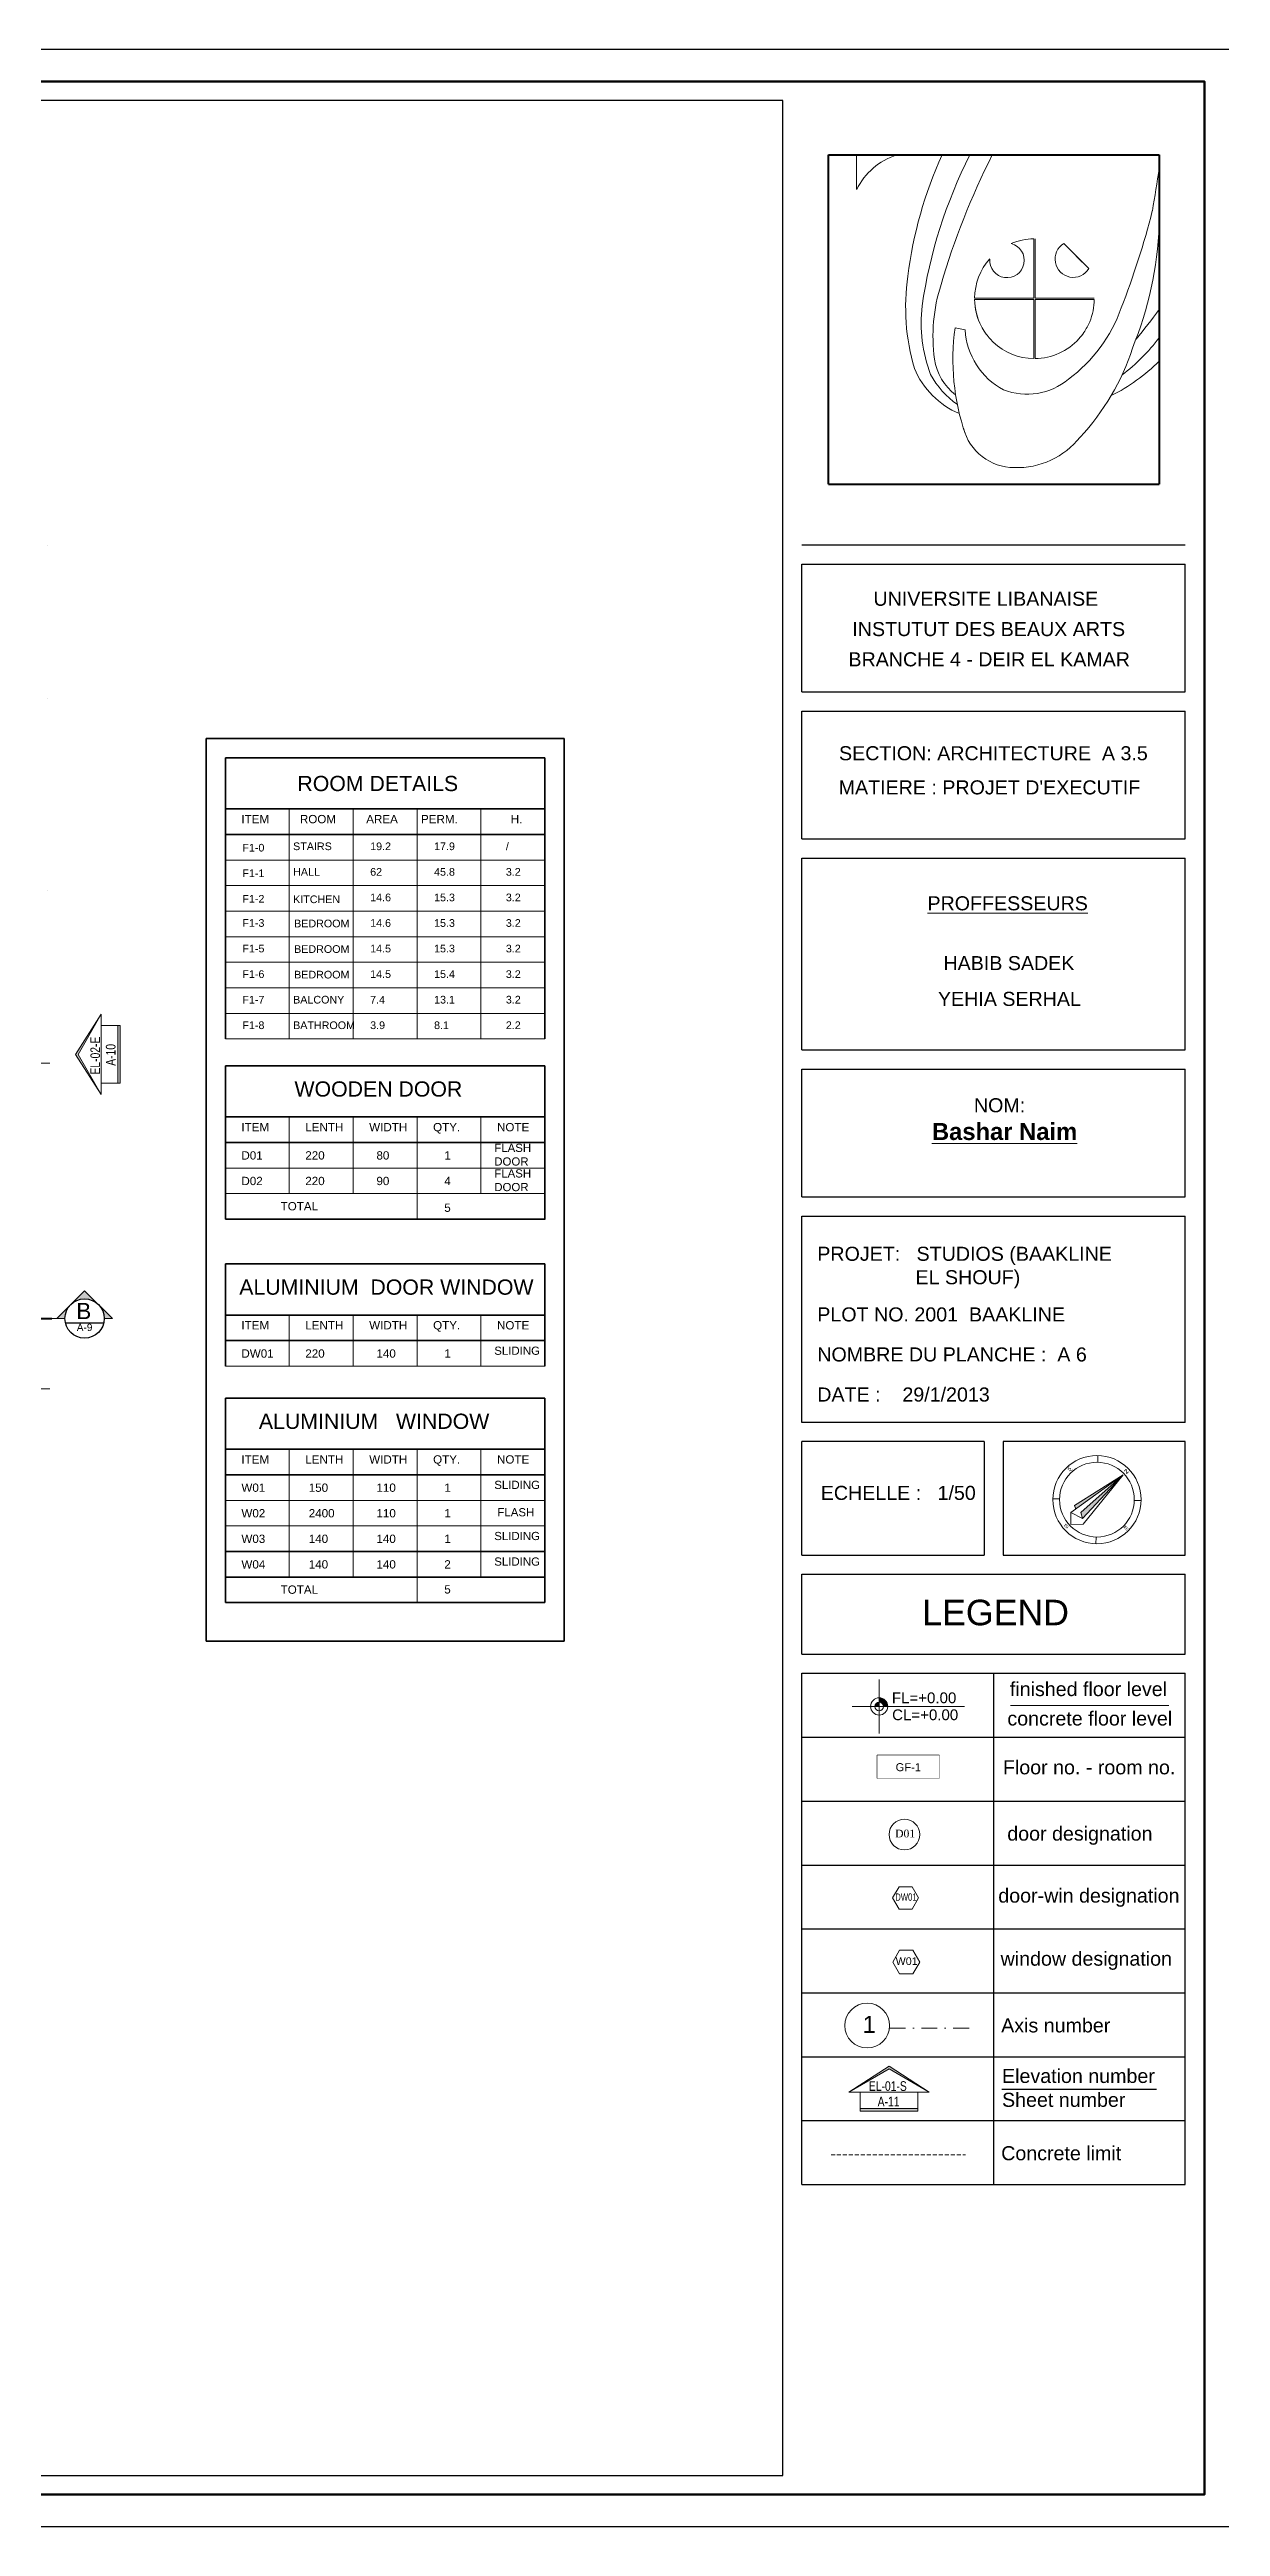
# Model space of a CAD drawing. Header units: inches. Extents: x -580639 to 179052, y 0 to 152898.
# Drawn here: x -269212 to -250888, y 113030 to 151788 of the extents above; entities that cross this region are included whole.
import ezdxf
from ezdxf.enums import TextEntityAlignment as Align

# ---------------------------------------------------------------- set-up
doc = ezdxf.new("R2010")
doc.units = ezdxf.units.IN
doc.header["$LTSCALE"] = 500
doc.header["$MEASUREMENT"] = 0
doc.set_wipeout_variables(frame=1)
for name, pattern in [('ACAD_ISO02W100', [15, 12, -3]), ('CENTER', [2, 1.25, -0.25, 0.25, -0.25]), ('DASHDOTX2', [2, 1, -0.5, 0, -0.5]), ('HIDDEN2', [0.1875, 0.125, -0.0625])]:
    doc.linetypes.add(name, pattern=pattern)
for name, color, linetype, lineweight in [('1ATEXT', 3, 'Continuous', 20), ('A-0.2', 61, 'Continuous', 20), ('A-0.25', 42, 'Continuous', 25), ('A-ANNO-TEXS', 211, 'Continuous', 18), ('A-flor-sthn', 251, 'HIDDEN2', 9), ('A-wall', 52, 'Continuous', 35), ('col', 4, 'Continuous', 40), ('DIM', 8, 'Continuous', 18), ('ground floor', 8, 'Continuous', 20), ('H-text atribute', 130, 'Continuous', 20), ('Room reference', 50, 'Continuous', 13), ('WALL', 7, 'Continuous', 40), ('WIN', 3, 'Continuous', 18)]:
    doc.layers.add(name, color=color, linetype=linetype, lineweight=lineweight)
for name, color, linetype in [('LEGEND', 4, 'Continuous'), ('SYEL', 5, 'Continuous'), ('SYL', 6, 'Continuous'), ('SYSECTION', 1, 'Continuous')]:
    doc.layers.add(name, color=color, linetype=linetype)
doc.styles.add('100', font='arial.ttf', dxfattribs={"height": 200})
doc.styles.add('50', font='arial.ttf', dxfattribs={"height": 125})
doc.styles.add('A--ANNO-SYMB', font='upcil.ttf', dxfattribs={"width": 0.8})
doc.styles.add('CURENT', font='sanss___.ttf')
doc.styles.add('ROMANS 2', font='times.ttf')
doc.styles.get("Standard").update_dxf_attribs({"font": 'arial.ttf'})

# ---------------------------------------------------------------- blocks, each defined once
blk = doc.blocks.new('SYEL')
at = {"layer": '1ATEXT'}
for points in [[(-62.4, 0), (0, 36), (62.4, 0), (0, 40.2)], [(-44.8, -25.6), (-44.8, -29.5), (44.8, -29.5), (44.8, -25.6)]]:
    blk.add_hatch(color=256, dxfattribs=at).paths.add_polyline_path(points)
for p, q in [((-62.4, 0), (0, 40.2)), ((0, 40.2), (62.4, 0)), ((-62.4, 0), (0, 36)), ((62.4, 0), (-62.4, 0)), ((-44.8, -29.5), (-44.8, 0)), ((0, 36), (62.4, 0)), ((44.8, 0), (44.8, -29.5)), ((44.8, -25.6), (-44.8, -25.6)), ((44.8, -29.5), (-44.8, -29.5))]:
    blk.add_line(p, q, dxfattribs=at)
at = {"layer": '1ATEXT', "style": 'A--ANNO-SYMB', "width": 0.8, "flags": 4}
for tag, p in [('EL-01-N', (-1.8, 9.4)), ('AR00', (-0.7, -14.7))]:
    blk.add_attdef(tag, text='', height=15, dxfattribs=at).set_placement(p, align=Align.MIDDLE_CENTER)
blk = doc.blocks.new('4')
at = {"layer": 'A-0.2', "color": 253}
for p, q in [((0, 7158), (612, 7158)), ((612, 7158), (612, 6408))]:
    blk.add_line(p, q, dxfattribs=at)
at = {"layer": 'A-0.2'}
for p, q in [((4464, 4046), (4464, 5334)), ((4491, 4046), (4491, 5334)), ((5661, 4688), (5114, 5233)), ((5387, 4961), (5661, 4688)), ((4464, 4046), (3176, 4046)), ((4464, 4019), (3176, 4019)), ((4464, 2731), (4464, 4019)), ((5779, 4046), (4491, 4046)), ((5779, 4019), (4491, 4019)), ((4491, 2731), (4491, 4019)), ((2753, 3402), (2970, 3354))]:
    blk.add_line(p, q, dxfattribs=at)
at = {"layer": 'A-0.2', "color": 253}
blk.add_arc((1928, 5765), 1462, 107.6478, 153.9617, dxfattribs=at)
at = {"layer": 'A-0.2'}
for centre, radius, start, end in [((10717, 3409), 9059, 155.5503, 172.9241), ((12494, 2369), 10566, 153.0442, 171.7936), ((18093, -216), 16295, 153.0933, 163.7577), ((-19263, 10603), 26713, 349.954, 351.9697), ((-10257, 10332), 17845, 338.6407, 345.7647), ((-676, 5940), 7870, 337.7327, 357.721), ((4478, 4033), 1301, 138.3886, 179.4066), ((3880, 4867), 376, 175.5012, 75.7118), ((4478, 4033), 1301, 90.5934, 112.8245), ((5322, 4895), 397, 121.6312, 328.5411), ((6429, 3847), 4751, 171.7946, 196.2417), ((5992, 3211), 3720, 162.3017, 187.6111), ((5120, 3503), 3106, 173.0781, 201.041), ((4478, 4033), 1301, 180.5934, 207.5693), ((4478, 4033), 1301, 187.504, 216.3107), ((3279, 4920), 3270, 306.3755, 340.5839), ((4478, 4033), 1301, 337.2924, 359.4066), ((-4402, 12360), 14410, 320.3139, 323.55), ((7684, 2710), 4979, 172.0035, 199.0054), ((4557, 3453), 1590, 183.5692, 241.7601), ((4478, 4033), 1301, 214.7035, 226.4906), ((4478, 4033), 1301, 318.0572, 325.6568), ((4478, 4033), 1301, 325.6568, 337.2924), ((3498, 2902), 1207, 188.7371, 232.5639), ((4478, 4033), 1301, 226.4906, 269.4066), ((4478, 4033), 1301, 270.5934, 318.0572), ((1776, 4501), 5072, 316.7269, 342.2893), ((4080, 5482), 3864, 306.5814, 323.5521), ((3569, 3233), 1845, 202.7914, 246.932), ((3907, 3300), 1917, 208.4281, 234.8085), ((4313, 3366), 1408, 248.8398, 309.9835), ((4368, 5496), 3987, 296.488, 315.0148), ((4044, 1512), 1149, 194.7464, 269.9305), ((4101, 2106), 1744, 268.0735, 321.6361)]:
    blk.add_arc(centre, radius, start, end, dxfattribs=at)
at = {"layer": 'WALL'}
for p, q in [((0, 7158), (7188, 7158)), ((0, 0), (0, 7158)), ((7188, 7158), (7188, 0)), ((0, 0), (7188, 0))]:
    blk.add_line(p, q, dxfattribs=at)
blk = doc.blocks.new('NORTH')
at = {"layer": 'WIN', "color": 1}
for p, q in [((494, 631), (0, 0)), ((0, 0), (661, -479)), ((494, 631), (4781, 459)), ((851, -154), (494, 631)), ((661, -479), (4781, 459)), ((851, -154), (4781, 459)), ((851, -154), (1006, 218)), ((887, 607), (973, 851)), ((973, 851), (4781, 459)), ((1006, 218), (4781, 459))]:
    blk.add_line(p, q, dxfattribs=at)
blk = doc.blocks.new('NORTHE')
at = {"color": 3}
for p, q in [((-1759, 1759), (-2077, 2077)), ((1759, 1759), (2077, 2077)), ((-1759, -1759), (-2077, -2077)), ((1759, -1759), (2077, -2077))]:
    blk.add_line(p, q, dxfattribs=at)
for radius in [2937, 2487]:
    blk.add_circle((0, 0), radius, dxfattribs=at)
for points in [[(-754, -1351), (-527, -1456), (0, 2402)], [(-121, -1378), (235, -1568), (0, 2402)]]:
    blk.add_solid(points, dxfattribs=at)
at = {"color": 3, "rotation": 84.51780902573543}
blk.add_blockref('NORTH', (0, -2400), dxfattribs=at)
at = {"color": 3}
for s, width, p, p2 in [('N', 1.784178, (-180, 2610), (180, 2610)), ('W', 1.365132, (-2894, 0), (-2534, 0)), ('E', 1.931772, (2517, 0), (2877, 0)), ('S', 1.931772, (-325, -2784), (35, -2784))]:
    blk.add_text(s, height=200, dxfattribs=dict(at, width=width)).set_placement(p, p2, align=Align.FIT)
blk = doc.blocks.new('NOR')
at = {"layer": 'WIN', "color": 3, "xscale": 0.000462, "yscale": 0.000462, "zscale": 0.000462, "rotation": 276.1356553146427}
blk.add_blockref('NORTHE', (-1.103, -0.119), dxfattribs=at)
blk = doc.blocks.new('A$C7E7140D5')
at = {"layer": '1ATEXT'}
for points in [[(51.8, -34.4), (56.6, -34.4, 0.414214), (47, -24.8), (47, -29.6, -0.414214)], [(51.8, -34.4), (56.6, -34.4, 0.414214), (47, -24.8), (47, -29.6, -0.414214)], [(47, -34.4), (47, -29.6, 0.414214), (42.2, -34.4)], [(47, -34.4), (47, -29.6, 0.414214), (42.2, -34.4)]]:
    blk.add_hatch(color=256, dxfattribs=at).paths.add_polyline_path(points)
for p, q in [((47, -4.4), (47, -64.4)), ((17, -34.4), (142, -34.4))]:
    blk.add_line(p, q, dxfattribs=at)
for radius in [9.6, 4.8]:
    blk.add_circle((47, -34.4), radius, dxfattribs=at)
blk = doc.blocks.new('SYL')
at = {"layer": '1ATEXT', "color": 3}
blk.add_blockref('A$C7E7140D5', (-47, 34.4), dxfattribs=at)
at = {"layer": '1ATEXT', "color": 3, "style": 'CURENT'}
for tag, p in [('FL=0.00', (14.2, 3.6)), ('CL=0.00', (14.5, -15.3))]:
    blk.add_attdef(tag, p, '', height=12, dxfattribs=at)
blk = doc.blocks.new('DOOR SYME')
at = {"layer": 'Room reference'}
blk.add_circle((0, 0), 240, dxfattribs=at)
at = {"layer": 'Room reference', "style": 'ROMANS 2'}
blk.add_attdef('D01', (-145, -44), '', height=120, rotation=360, dxfattribs=at)
blk = doc.blocks.new('WIND')
at = {"layer": 'Room reference', "ltscale": 1000}
blk.add_lwpolyline([(0.403, -0.002), (0.297, 0.181), (0.086, 0.181), (-0.02, -0.002), (0.086, -0.185), (0.297, -0.185)], close=True, dxfattribs=at)
blk.add_attdef('001', text='', height=0.12, dxfattribs=at).set_placement((0.198, 0.011), align=Align.MIDDLE_CENTER)
blk = doc.blocks.new('SYSECTON011')
at = {"layer": '1ATEXT'}
h = blk.add_hatch(color=256, dxfattribs=at)
edge = h.paths.add_edge_path()
edge.add_ellipse((128.4, 0), major_axis=(0, -21.9), ratio=1, start_angle=90.0017, end_angle=270.0017)
edge.add_line((106.5, 0), (97.3, 0))
edge.add_line((97.3, 0), (128.4, 31))
edge.add_line((128.4, 31), (159.4, 0))
edge.add_line((159.4, 0), (150.3, 0))
for p, q in [((97.3, 0), (128.4, 31)), ((159.4, 0), (128.4, 31)), ((91.7, 0), (106.5, 0)), ((150.3, 0), (159.4, 0))]:
    blk.add_line(p, q, dxfattribs=at)
at = {"layer": '1ATEXT', "linetype": 'CENTER', "lineweight": 40}
blk.add_line((0, 0), (91.7, 0), dxfattribs=at)
at = {"layer": '1ATEXT', "color": 4, "lineweight": 30}
blk.add_line((107, -4.9), (149.7, -4.9), dxfattribs=at)
blk.add_ellipse((128.4, 0), major_axis=(0, -21.9), ratio=1, start_param=-1.570767, end_param=4.712418, dxfattribs=at)
at = {"layer": '1ATEXT', "color": 4, "style": 'CURENT'}
for tag, height, p in [('A', 18, (127.4, 8.4)), ('AR000', 8, (128.3, -9.8))]:
    blk.add_attdef(tag, text='', height=height, dxfattribs=at).set_placement(p, align=Align.MIDDLE)
blk = doc.blocks.new('SECTIO B-B')
at = {"layer": 'col', "linetype": 'CENTER'}
for p, q in [((-22510, 11129), (-27460, 11129)), ((-22510, 11129), (-18370, 11129)), ((-18370, 11129), (-18370, 0)), ((-18370, 0), (-1746, 0))]:
    blk.add_line(p, q, dxfattribs=at)
at = {"layer": 'SYSECTION'}
ref = blk.add_blockref('SYSECTON011', (-27460, 11129), dxfattribs=dict(at, xscale=-14.04466159001456, yscale=14.04466159001456, zscale=14.04466159001456))
ref.add_attrib('A', 'B', dxfattribs={"color": 4, "height": 253, "style": 'CURENT'}).set_placement((-29250, 11247), align=Align.MIDDLE)
ref.add_attrib('AR000', 'A-9', dxfattribs={"color": 4, "height": 112.4, "style": 'CURENT'}).set_placement((-29263, 10991), align=Align.MIDDLE)
ref = blk.add_blockref('SYSECTON011', (-2239, 0), dxfattribs=dict(at, xscale=14.04466159001456, yscale=14.04466159001456, zscale=14.04466159001456))
ref.add_attrib('A', 'B', dxfattribs={"color": 4, "height": 253, "style": 'CURENT'}).set_placement((-449, 118), align=Align.MIDDLE)
ref.add_attrib('AR000', 'A-9', dxfattribs={"color": 4, "height": 112.4, "style": 'CURENT'}).set_placement((-436, -138), align=Align.MIDDLE)

msp = doc.modelspace()

# ---------------------------------------------------------------- linework, layer by layer
msp.add_lwpolyline([(-305637.842, 113030.352), (-250637.624, 113030.352), (-250637.624, 151788.469), (-305637.842, 151788.469)], close=True)
at = {"layer": 'A-0.2'}
for p, q in [((-265460.848, 139906.205), (-265460.848, 136706.205)), ((-265460.848, 139906.205), (-265460.848, 136306.205)), ((-264460.848, 139906.205), (-264460.848, 136706.205)), ((-264460.848, 139906.205), (-264460.848, 136306.205)), ((-263460.848, 139906.205), (-263460.848, 136706.205)), ((-263460.848, 139906.205), (-263460.848, 136306.205)), ((-262460.848, 139906.205), (-262460.848, 136706.205)), ((-262460.848, 139906.205), (-262460.848, 136306.205)), ((-266460.848, 139106.205), (-261460.848, 139106.205)), ((-266460.848, 138706.205), (-261460.848, 138706.205)), ((-266460.848, 138306.205), (-261460.848, 138306.205)), ((-266460.848, 138306.205), (-261460.848, 138306.205)), ((-266460.848, 137906.205), (-261460.848, 137906.205)), ((-266460.848, 137906.205), (-261460.848, 137906.205)), ((-266460.848, 137506.205), (-261460.848, 137506.205)), ((-266460.848, 137506.205), (-261460.848, 137506.205)), ((-266460.848, 137106.205), (-261460.848, 137106.205)), ((-266460.848, 137106.205), (-261460.848, 137106.205)), ((-266460.848, 136706.205), (-261460.848, 136706.205)), ((-266460.848, 136306.205), (-261460.848, 136306.205)), ((-265460.848, 135085.723), (-265460.848, 133885.723)), ((-264460.848, 135085.723), (-264460.848, 133885.723)), ((-263460.848, 135085.723), (-263460.848, 133885.723)), ((-262460.848, 135085.723), (-262460.848, 133885.723)), ((-266460.848, 134285.723), (-261460.848, 134285.723)), ((-266460.848, 133885.723), (-261460.848, 133885.723)), ((-263460.848, 133885.723), (-263460.848, 133485.723)), ((-266460.848, 133485.723), (-261460.848, 133485.723)), ((-265460.848, 131985.723), (-265460.848, 131185.723)), ((-264460.848, 131985.723), (-264460.848, 131185.723)), ((-263460.848, 131985.723), (-263460.848, 131185.723)), ((-262460.848, 131985.723), (-262460.848, 131185.723)), ((-266460.848, 131185.723), (-261460.848, 131185.723)), ((-265460.848, 129886.439), (-265460.848, 127886.439)), ((-264460.848, 129886.439), (-264460.848, 127886.439)), ((-263460.848, 129886.439), (-263460.848, 128286.439)), ((-262460.848, 129886.439), (-262460.848, 127886.439)), ((-266460.848, 129086.439), (-261460.848, 129086.439)), ((-266460.848, 128686.439), (-261460.848, 128686.439)), ((-266460.848, 128286.439), (-261460.848, 128286.439)), ((-266460.848, 128286.439), (-261460.848, 128286.439)), ((-263460.848, 128286.439), (-263460.848, 127486.439))]:
    msp.add_line(p, q, dxfattribs=at)
at = {"layer": 'A-0.25', "lineweight": 25}
for p, q in [((-257437.624, 144035.821), (-251437.624, 144035.821)), ((-257437.624, 141735.821), (-257437.624, 143735.821)), ((-257437.624, 143735.821), (-251437.624, 143735.821)), ((-257437.624, 141735.821), (-251437.624, 141735.821)), ((-257437.624, 139435.821), (-257437.624, 141435.821)), ((-257437.624, 141435.821), (-251437.624, 141435.821)), ((-257437.624, 139435.821), (-251437.624, 139435.821)), ((-257437.624, 136135.821), (-257437.624, 139135.821)), ((-257437.624, 139135.821), (-251437.624, 139135.821)), ((-257437.624, 136135.821), (-251437.624, 136135.821)), ((-257437.624, 133835.821), (-257437.624, 135835.821)), ((-257437.624, 135835.821), (-251437.624, 135835.821)), ((-257437.624, 133835.821), (-251437.624, 133835.821)), ((-257437.624, 130305.9), (-257437.624, 133535.821)), ((-257437.624, 133535.821), (-251437.624, 133535.821)), ((-251437.624, 130305.9), (-257437.624, 130305.9)), ((-257437.624, 128230.844), (-257437.624, 130005.9)), ((-254587.624, 130005.9), (-257437.624, 130005.9)), ((-254587.624, 130005.9), (-254787.624, 130005.9)), ((-254587.624, 130005.9), (-254587.624, 128230.844)), ((-251437.624, 130005.9), (-254287.624, 130005.9)), ((-251437.624, 130005.9), (-254287.624, 130005.9)), ((-254287.624, 130005.9), (-254287.624, 128230.844)), ((-257437.624, 128230.844), (-254587.624, 128230.844)), ((-257437.624, 126680.241), (-257437.624, 127930.844)), ((-257437.624, 127930.844), (-251437.624, 127930.844)), ((-254787.624, 128230.844), (-254587.624, 128230.844)), ((-254287.624, 128230.844), (-251437.624, 128230.844)), ((-254287.624, 128230.844), (-251437.624, 128230.844)), ((-257437.624, 126680.241), (-251437.624, 126680.241)), ((-257437.624, 118380.241), (-257437.624, 126380.241)), ((-257437.624, 126380.241), (-251437.624, 126380.241)), ((-257437.624, 126380.241), (-251437.624, 126380.241)), ((-254437.624, 126380.241), (-254437.624, 118380.241)), ((-257437.624, 125380.241), (-251437.624, 125380.241)), ((-257437.624, 124380.241), (-251437.624, 124380.241)), ((-257437.624, 123380.241), (-251437.624, 123380.241)), ((-257437.624, 122380.241), (-251437.624, 122380.241)), ((-257437.624, 121380.241), (-251437.624, 121380.241)), ((-257437.624, 120380.241), (-251437.624, 120380.241)), ((-257437.624, 120380.241), (-251437.624, 120380.241)), ((-257437.624, 119380.241), (-251437.624, 119380.241)), ((-257437.624, 119380.241), (-251437.624, 119380.241)), ((-257437.624, 118380.241), (-251437.624, 118380.241))]:
    msp.add_line(p, q, dxfattribs=at)
for points in [[(-257737.624, 113830.352), (-257737.624, 150988.469), (-304837.842, 150988.469), (-304837.842, 113830.352), (-257737.624, 113830.352)], [(-251437.624, 141735.821), (-251437.624, 143735.821)], [(-251437.624, 139435.821), (-251437.624, 141435.821)], [(-251437.624, 136135.821), (-251437.624, 139135.821)], [(-251437.624, 133835.821), (-251437.624, 135835.821)], [(-251437.624, 130305.9), (-251437.624, 133535.821)], [(-251437.624, 128230.844), (-251437.624, 130005.9)], [(-251437.624, 128535.821), (-251437.624, 130005.9)], [(-251437.624, 126680.241), (-251437.624, 127930.844)], [(-251437.624, 118380.241), (-251437.624, 126380.241)]]:
    msp.add_lwpolyline(points, dxfattribs=at)
at = {"layer": 'A-ANNO-TEXS'}
for p, q in [((-254172.434, 125876.131), (-251693.724, 125876.131)), ((-254309.257, 119873.18), (-251886.554, 119873.18))]:
    msp.add_line(p, q, dxfattribs=at)
at = {"layer": 'A-flor-sthn'}
msp.add_line((-256982.574, 118848.008), (-254875.91, 118848.008), dxfattribs=at)
at = {"layer": 'A-wall'}
for p, q in [((-266460.848, 140706.205), (-266460.848, 136706.205)), ((-266460.848, 140706.205), (-266460.848, 136306.205)), ((-266460.848, 140706.205), (-261460.848, 140706.205)), ((-261460.848, 140706.205), (-261460.848, 136706.205)), ((-261460.848, 140706.205), (-261460.848, 136306.205)), ((-266460.848, 139906.205), (-261460.848, 139906.205)), ((-266460.848, 139506.205), (-261460.848, 139506.205)), ((-266460.848, 139506.205), (-261460.848, 139506.205)), ((-266460.848, 135885.723), (-266460.848, 133485.723)), ((-266460.848, 135885.723), (-261460.848, 135885.723)), ((-266460.848, 135885.723), (-261460.848, 135885.723)), ((-261460.848, 135885.723), (-261460.848, 133482.288)), ((-266460.848, 135085.723), (-261460.848, 135085.723)), ((-266460.848, 134685.723), (-261460.848, 134685.723)), ((-266460.848, 133485.723), (-261460.848, 133485.723)), ((-266460.848, 132785.723), (-266460.848, 131185.723)), ((-266460.848, 132785.723), (-261460.848, 132785.723)), ((-266460.848, 132785.723), (-261460.848, 132785.723)), ((-261460.848, 132785.723), (-261460.848, 131185.723)), ((-266460.848, 131985.723), (-261460.848, 131985.723)), ((-266460.848, 131585.723), (-261460.848, 131585.723)), ((-266460.848, 130686.439), (-266460.848, 128286.439)), ((-266460.848, 130686.439), (-261460.848, 130686.439)), ((-266308.976, 130686.439), (-261460.848, 130686.439)), ((-261460.848, 130686.439), (-261460.848, 128286.439)), ((-266460.848, 129886.439), (-261460.848, 129886.439)), ((-266460.848, 129486.439), (-261460.848, 129486.439)), ((-266460.848, 128686.439), (-266460.848, 127486.439)), ((-266460.848, 128286.439), (-261460.848, 128286.439)), ((-261460.848, 128286.439), (-261460.848, 127486.439)), ((-266460.848, 127886.439), (-261460.848, 127886.439)), ((-266460.848, 127486.439), (-261460.848, 127486.439))]:
    msp.add_line(p, q, dxfattribs=at)
at = {"layer": 'A-wall', "color": 1, "lineweight": 70}
msp.add_lwpolyline([(-305137.842, 113530.352), (-251137.624, 113530.352), (-251137.624, 151288.469), (-305137.842, 151288.469)], close=True, dxfattribs=at)
at = {"layer": 'A-wall'}
msp.add_lwpolyline([(-261160.848, 126885.723), (-266760.848, 126885.723), (-266760.848, 141006.205), (-261160.848, 141006.205)], close=True, dxfattribs=at)
msp.add_lwpolyline([(-261160.848, 126885.723), (-266760.848, 126885.723), (-266760.848, 141006.205), (-261160.848, 141006.205)], close=True, dxfattribs=at)
at = {"layer": 'ground floor', "linetype": 'DASHDOTX2'}
for p, q in [((-280989.883, 144027.733), (-269050.623, 144027.733)), ((-280989.883, 141629.733), (-269050.623, 141629.733)), ((-280989.883, 138629.733), (-269050.623, 138629.733)), ((-270709.883, 135929.733), (-269050.623, 135929.733)), ((-270709.883, 130829.733), (-269050.623, 130829.733))]:
    msp.add_line(p, q, dxfattribs=at)
at = {"layer": 'ground floor', "linetype": 'DASHDOTX2', "ltscale": 0.5}
msp.add_line((-256068.938, 120828.892), (-254785.804, 120828.892), dxfattribs=at)
at = {"layer": 'ground floor'}
msp.add_circle((-256416.695, 120868.456), 350, dxfattribs=at)
at = {"layer": 'LEGEND'}
msp.add_line((-254309.257, 119873.18), (-251886.554, 119873.18), dxfattribs=at)
at = {"layer": 'Room reference'}
msp.add_lwpolyline([(-255288.215, 124737.611), (-256258.065, 124737.611), (-256258.065, 125097.611), (-255288.215, 125097.611)], close=True, dxfattribs=at)

# ---------------------------------------------------------------- block references
at = {"layer": 'A-ANNO-TEXS', "xscale": 508.9391999991295, "yscale": 508.9392000008957, "zscale": 508.9391999991295, "rotation": 37.60703697579601}
msp.add_blockref('NOR', (-252413.19, 129488.302), dxfattribs=at)
at = {"layer": 'A-wall', "linetype": 'ACAD_ISO02W100', "xscale": 0.7200000000000001, "yscale": 0.7200000000000001, "zscale": 0.7200000000000001}
msp.add_blockref('4', (-257022.769, 144985.208), dxfattribs=at)
at = {"layer": 'DIM'}
msp.add_blockref('SECTIO B-B', (-268227.684, 131931.324), dxfattribs=at)
msp.add_blockref('SECTIO B-B', (-268227.684, 131931.324), dxfattribs=at)
msp.add_blockref('DOOR SYME', (-255833.382, 123857.256), dxfattribs=at).add_auto_attribs({'D01': 'D01'})
at = {"layer": 'Room reference'}
ref = msp.add_blockref('WIND', (-255999.908, 122867.82, 0), dxfattribs=dict(at, xscale=959.999999999861, yscale=959.999999999861, zscale=959.999999999861, rotation=359.9999932498403))
ref.add_attrib('001', 'DW01', dxfattribs={"layer": 'H-text atribute', "ltscale": 1000, "height": 115.2, "rotation": 359.9999932, "width": 0.75}).set_placement((-255809.907, 122878.726, 0), align=Align.MIDDLE_CENTER)
ref = msp.add_blockref('WIND', (-255996.907, 121864.621), dxfattribs=dict(at, xscale=1000, yscale=1000, zscale=1000))
ref.add_attrib('001', 'W01', dxfattribs={"layer": 'H-text atribute', "ltscale": 1000, "height": 120}).set_placement((-255798.989, 121875.981), align=Align.MIDDLE_CENTER)
at = {"layer": 'SYEL'}
ref = msp.add_blockref('SYEL', (-268403.175, 136064.42), dxfattribs=dict(at, xscale=10.07240092149008, yscale=10.07240092149008, zscale=10.07240092149008, rotation=90))
ref.add_attrib('EL-01-N', 'EL-02-E', dxfattribs={"layer": '1ATEXT', "color": 3, "height": 151.086, "rotation": 90, "style": 'A--ANNO-SYMB', "width": 0.8}).set_placement((-268497.403, 136046.027), align=Align.MIDDLE_CENTER)
ref.add_attrib('AR00', 'A-10', dxfattribs={"layer": '1ATEXT', "color": 6, "height": 151.086, "rotation": 90, "style": 'A--ANNO-SYMB', "width": 0.8}).set_placement((-268255.414, 136057.629), align=Align.MIDDLE_CENTER)
ref = msp.add_blockref('SYEL', (-256074.903, 119827.45), dxfattribs=dict(at, xscale=10.07240092149008, yscale=10.07240092149008, zscale=10.07240092149008))
ref.add_attrib('EL-01-N', 'EL-01-S', dxfattribs={"layer": '1ATEXT', "color": 3, "height": 151.086, "style": 'A--ANNO-SYMB', "width": 0.8}).set_placement((-256093.297, 119921.677), align=Align.MIDDLE_CENTER)
ref.add_attrib('AR00', 'A-11', dxfattribs={"layer": '1ATEXT', "color": 6, "height": 151.086, "style": 'A--ANNO-SYMB', "width": 0.8}).set_placement((-256081.694, 119679.688), align=Align.MIDDLE_CENTER)
at = {"layer": 'SYL'}
ref = msp.add_blockref('SYL', (-256229.012, 125861.807), dxfattribs=dict(at, xscale=14.04466159001456, yscale=14.04466159001456, zscale=14.04466159001456))
ref.add_attrib('CL=0.00', 'CL=+0.00', (-256026.057, 125646.795), dxfattribs={"height": 168.5359, "style": 'CURENT'})
ref.add_attrib('FL=0.00', 'FL=+0.00', (-256029.732, 125912.67), dxfattribs={"height": 168.5359, "style": 'CURENT'})

# ---------------------------------------------------------------- texts
at = {"layer": 'A-ANNO-TEXS', "style": '50'}
for s, p in [('finished floor level', (-254183.391, 126023.649)), ('concrete floor level', (-254222.227, 125563.507)), ('Floor no. - room no.', (-254292.4, 124799.391)), ('door designation', (-254223.95, 123762.283)), ('door-win designation', (-254364.644, 122792.074)), ('window designation', (-254328.391, 121805.138)), ('Axis number', (-254319.454, 120760.908)), ('Elevation number', (-254305.953, 119969.812)), ('Sheet number', (-254305.953, 119596.324)), ('Concrete limit', (-254319.454, 118760.908))]:
    msp.add_text(s, height=220, dxfattribs=at).set_placement(p)
at = {"layer": 'A-ANNO-TEXS', "attachment_point": 1, "style": '50'}
for s, width, gutter_width, heights, insert, char_height in [('UNIVERSITE LIBANAISE', 4948.28299, 1000, [0], (-256318.004, 143304.642), 220), ('INSTUTUT DES BEAUX ARTS', 4948.28299, 1000, [0], (-256648.552, 142830.151), 220), ('BRANCHE 4 - DEIR EL KAMAR', 4948.28299, 1000, [0], (-256709.429, 142356.96), 220), ('SECTION: ARCHITECTURE  A 3.5\\P ', 5318.43165, 1000, [0], (-256857.306, 140887.41), 220), ('{\\H1.0833x;ROOM DETAILS}', 4057.04148, 750, [0], (-265333.426, 140423.045), 220), ("MATIERE : PROJET D'EXECUTIF ", 5318.43165, 1000, [0], (-256862.655, 140353.14), 220), ('{\\H1.0833x;ITEM}', 771.83046, 750, [0], (-266209.594, 139811.647), 120), ('{\\H1.0833x;ROOM}', 771.83046, 750, [0], (-265294.217, 139811.647), 120), ('{\\H1.0833x;AREA}', 771.83046, 750, [0], (-264256.342, 139811.647), 120), ('{\\H1.0833x;PERM.}', 771.83046, 750, [0], (-263398.608, 139811.647), 120), ('{\\H1.0833x;H.}', 771.83046, 750, [0], (-261994.475, 139811.647), 120), ('F1-0', 523.65123, 750, [0], (-266194.443, 139359.072), 120), ('STAIRS', 523.65123, 750, [0], (-265400.371, 139380.986), 120), ('19.2', 523.65123, 750, [0], (-264194.443, 139380.986), 120), ('17.9', 523.65123, 750, [0], (-263194.443, 139380.986), 120), ('/', 523.65123, 750, [0], (-262071.046, 139380.986), 120), ('F1-1', 523.65123, 750, [0], (-266194.443, 138959.072), 120), ('HALL', 523.65123, 750, [0], (-265400.371, 138980.986), 120), ('62', 523.65123, 750, [0], (-264194.443, 138980.986), 120), ('45.8', 523.65123, 750, [0], (-263194.443, 138980.986), 120), ('3.2', 523.65123, 750, [0], (-262071.046, 138980.986), 120), ('F1-2', 523.65123, 750, [0], (-266194.443, 138559.072), 120), ('KITCHEN ', 523.65123, 750, [0], (-265400.371, 138551.853), 120), ('14.6', 523.65123, 750, [0], (-264194.443, 138580.986), 120), ('15.3', 523.65123, 750, [0], (-263194.443, 138580.986), 120), ('3.2', 523.65123, 750, [0], (-262071.046, 138580.986), 120), ('3.2', 523.65123, 750, [0], (-262071.046, 138580.986), 120), ('{\\LPROFFESSEURS }', 5318.43165, 1000, [0], (-255472.937, 138539.051), 220), ('F1-3 ', 700.36259, 750, [0], (-266194.443, 138180.986), 120), ('BEDROOM', 523.65123, 750, [0], (-265384.881, 138172.992), 120), ('14.6', 523.65123, 750, [0], (-264194.443, 138180.986), 120), ('15.3', 523.65123, 750, [0], (-263194.443, 138180.986), 120), ('3.2', 523.65123, 750, [0], (-262071.046, 138180.986), 120), ('F1-5', 523.65123, 750, [0], (-266194.443, 137780.986), 120), ('F1-5', 523.65123, 750, [0], (-266194.443, 137780.986), 120), ('BEDROOM', 523.65123, 750, [0], (-265384.881, 137772.992), 120), ('14.5', 523.65123, 750, [0], (-264194.443, 137780.986), 120), ('15.3', 523.65123, 750, [0], (-263194.443, 137780.986), 120), ('3.2', 523.65123, 750, [0], (-262071.046, 137780.986), 120), ('3.2', 523.65123, 750, [0], (-262071.046, 137780.986), 120), ('HABIB SADEK ', 5318.43165, 1000, [0], (-255222.908, 137603.24), 220), ('F1-6', 523.65123, 750, [0], (-266194.443, 137380.986), 120), ('F1-6', 523.65123, 750, [0], (-266194.443, 137380.986), 120), ('BEDROOM', 523.65123, 750, [0], (-265384.881, 137372.992), 120), ('BEDROOM', 523.65123, 750, [0], (-265384.881, 137372.992), 120), ('14.5', 523.65123, 750, [0], (-264194.443, 137380.986), 120), ('14.5', 523.65123, 750, [0], (-264194.443, 137380.986), 120), ('15.4', 523.65123, 750, [0], (-263194.443, 137380.986), 120), ('15.4', 523.65123, 750, [0], (-263194.443, 137380.986), 120), ('3.2', 523.65123, 750, [0], (-262071.046, 137380.986), 120), ('3.2', 523.65123, 750, [0], (-262071.046, 137380.986), 120), ('F1-7', 523.65123, 750, [0], (-266194.443, 136980.986), 120), ('BALCONY', 523.65123, 750, [0], (-265400.371, 136980.986), 120), ('7.4', 523.65123, 750, [0], (-264194.443, 136980.986), 120), ('13.1', 523.65123, 750, [0], (-263194.443, 136980.986), 120), ('3.2', 523.65123, 750, [0], (-262071.046, 136980.986), 120), ('YEHIA SERHAL', 5318.43165, 1000, [0], (-255308.842, 137043.375), 220), ('F1-8', 523.65123, 750, [0], (-266194.443, 136580.986), 120), ('BATHROOM', 523.65123, 750, [0], (-265400.371, 136580.986), 120), ('3.9', 523.65123, 750, [0], (-264194.443, 136580.986), 120), ('8.1', 523.65123, 750, [0], (-263194.443, 136580.986), 120), ('2.2', 523.65123, 750, [0], (-262071.046, 136580.986), 120), ('{\\H1.0833x;WOODEN DOOR }', 4311.38704, 750, [0], (-265378.943, 135642.609), 220), ('NOM: ', 5318.43165, 1000, [0], (-254745.974, 135379.431), 220), ('{\\H1.0833x;ITEM}', 771.83046, 750, [0], (-266209.594, 134991.165), 120), ('{\\H1.0833x;LENTH}', 771.83046, 750, [0], (-265209.594, 134991.165), 120), ('{\\H1.0833x;WIDTH}', 771.83046, 750, [0], (-264209.594, 134991.165), 120), ('{\\H1.0833x;QTY.}', 771.83046, 750, [0], (-263209.594, 134991.165), 120), ('{\\H1.0833x;NOTE}', 771.83046, 750, [0], (-262209.594, 134991.165), 120), ('{\\fArial|b1|i0|c0|p34;\\LBashar Naim}', 5318.43165, 1000, [0], (-255402.692, 134991.6), 266.2), ('{\\H1.0833x;D01}', 771.83046, 750, [0], (-266209.594, 134549.224), 120), ('{\\H1.0833x;220}', 771.83046, 750, [0], (-265209.594, 134549.224), 120), ('{\\H1.0833x;80}', 771.83046, 750, [0], (-264096.437, 134549.224), 120), ('{\\H1.0833x;1}', 771.83046, 750, [0], (-263034.43, 134549.224), 120), ('{\\H1.0833x;FLASH DOOR}', 771.83046, 750, [0], (-262252.47, 134666.52), 118.206), ('{\\H1.0833x;D02}', 771.83046, 750, [0], (-266209.594, 134149.224), 120), ('{\\H1.0833x;220}', 771.83046, 750, [0], (-265209.594, 134149.224), 120), ('{\\H1.0833x;90}', 771.83046, 750, [0], (-264096.437, 134149.224), 120), ('{\\H1.0833x;4}', 771.83046, 750, [0], (-263034.43, 134149.224), 120), ('{\\H1.0833x;FLASH DOOR}', 771.83046, 750, [0], (-262252.47, 134266.52), 118.206), ('{\\H1.0833x;TOTAL}', 771.83046, 750, [0], (-265595.586, 133753.857), 120), ('{\\H1.0833x;5}', 771.83046, 750, [0], (-263034.43, 133730.505), 120), ('PROJET:   STUDIOS (BAAKLINE \\P                  EL SHOUF)', 6503.49491, 1000, [0], (-257197.224, 133054.853), 220), ('{\\H1.0833x;ALUMINIUM  DOOR WINDOW }', 4784.55426, 750, [0], (-266243.53, 132542.609), 220), ('{\\H1.0833x;ITEM}', 771.83046, 750, [0], (-266209.594, 131891.165), 120), ('{\\H1.0833x;LENTH}', 771.83046, 750, [0], (-265209.594, 131891.165), 120), ('{\\H1.0833x;WIDTH}', 771.83046, 750, [0], (-264209.594, 131891.165), 120), ('{\\H1.0833x;QTY.}', 771.83046, 750, [0], (-263209.594, 131891.165), 120), ('{\\H1.0833x;NOTE}', 771.83046, 750, [0], (-262209.594, 131891.165), 120), ('PLOT NO. 2001  BAAKLINE', 6503.49491, 1000, [0], (-257197.224, 132106.194), 220), ('{\\H1.0833x;DW01}', 771.83046, 750, [0], (-266209.594, 131449.224), 120), ('{\\H1.0833x;220}', 771.83046, 750, [0], (-265209.594, 131449.224), 120), ('{\\H1.0833x;140}', 771.83046, 750, [0], (-264096.437, 131449.224), 120), ('{\\H1.0833x;1}', 771.83046, 750, [0], (-263034.43, 131449.224), 120), ('{\\H1.0833x;SLIDING}', 771.83046, 750, [0], (-262252.47, 131492.275), 118.206), ('NOMBRE DU PLANCHE :  A 6', 6503.49491, 1000, [0], (-257197.224, 131479.624), 220), ('DATE :    29/1/2013', 6503.49491, 1000, [0], (-257197.224, 130852.754), 220), ('{\\H1.0833x;ALUMINIUM   WINDOW }', 4784.55426, 750, [0], (-265936.473, 130443.325), 220), ('{\\H1.0833x;ITEM}', 771.83046, 750, [0], (-266209.594, 129791.881), 120), ('{\\H1.0833x;LENTH}', 771.83046, 750, [0], (-265209.594, 129791.881), 120), ('{\\H1.0833x;WIDTH}', 771.83046, 750, [0], (-264209.594, 129791.881), 120), ('{\\H1.0833x;QTY.}', 771.83046, 750, [0], (-263209.594, 129791.881), 120), ('{\\H1.0833x;NOTE}', 771.83046, 750, [0], (-262209.594, 129791.881), 120), ('{\\H1.0833x;W01}', 771.83046, 750, [0], (-266209.594, 129349.94), 120), ('{\\H1.0833x;150}', 771.83046, 750, [0], (-265155.612, 129349.94), 120), ('{\\H1.0833x;110}', 771.83046, 750, [0], (-264096.437, 129349.94), 120), ('{\\H1.0833x;1}', 771.83046, 750, [0], (-263034.43, 129349.94), 120), ('{\\H1.0833x;1}', 771.83046, 750, [0], (-263034.43, 129349.94), 120), ('{\\H1.0833x;SLIDING}', 771.83046, 750, [0], (-262252.47, 129392.991), 118.206), ('ECHELLE :   1/50', 6503.49491, 1000, [0], (-257142.736, 129313.455), 220), ('{\\H1.0833x;W02}', 771.83046, 750, [0], (-266209.594, 128949.94), 120), ('{\\H1.0833x;2400}', 771.83046, 750, [0], (-265155.612, 128949.94), 120), ('{\\H1.0833x;110}', 771.83046, 750, [0], (-264096.437, 128949.94), 120), ('{\\H1.0833x;1}', 771.83046, 750, [0], (-263034.43, 128949.94), 120), ('{\\H1.0833x;FLASH}', 771.83046, 750, [0], (-262203.007, 128964.762), 118.206), ('{\\H1.0833x;W03}', 771.83046, 750, [0], (-266209.594, 128549.94), 120), ('{\\H1.0833x;140}', 771.83046, 750, [0], (-265155.612, 128549.94), 120), ('{\\H1.0833x;140}', 771.83046, 750, [0], (-264096.437, 128549.94), 120), ('{\\H1.0833x;1}', 771.83046, 750, [0], (-263034.43, 128549.94), 120), ('{\\H1.0833x;SLIDING}', 771.83046, 750, [0], (-262252.47, 128592.991), 118.206), ('{\\H1.0833x;W04}', 771.83046, 750, [132.834], (-266209.594, 128149.94), 120), ('{\\H1.0833x;140}', 771.83046, 750, [0], (-265155.612, 128149.94), 120), ('{\\H1.0833x;140}', 771.83046, 750, [0], (-264096.437, 128149.94), 120), ('{\\H1.0833x;2}', 771.83046, 750, [0], (-263034.43, 128149.94), 120), ('{\\H1.0833x;SLIDING}', 771.83046, 750, [0], (-262252.47, 128192.991), 118.206), ('{\\H1.0833x;TOTAL}', 771.83046, 750, [0], (-265595.586, 127754.573), 120), ('{\\H1.0833x;5}', 771.83046, 750, [0], (-263034.43, 127758.356), 120), ('LEGEND', 2660.77035, 1000, [0], (-255555.85, 127531.658), 400)]:
    msp.add_mtext_dynamic_manual_height_columns(s, width=width, gutter_width=gutter_width, heights=heights, dxfattribs=dict(at, insert=insert, char_height=char_height))
at = {"layer": 'ground floor', "insert": (-256486.999, 121019.931), "char_height": 266, "attachment_point": 1, "style": '100'}
msp.add_mtext_dynamic_manual_height_columns('1', width=215.80113, gutter_width=1000, heights=[0], dxfattribs=at)

# ---------------------------------------------------------------- next in the draw order: wipeouts: each hides what was drawn before it
msp.add_wipeout([(-256258.065, 124737.611), (-256258.065, 125097.611), (-255288.215, 125097.611), (-255288.215, 124737.611)]).dxf.layer = 'Room reference'

# ---------------------------------------------------------------- next in the draw order: texts
at = {"layer": 'Room reference', "color": 2, "style": '50'}
msp.add_attdef('GF-1', (-255971.536, 124848.725), 'XXXX', height=125, rotation=360, dxfattribs=at)

doc.saveas('drawing.dxf')
